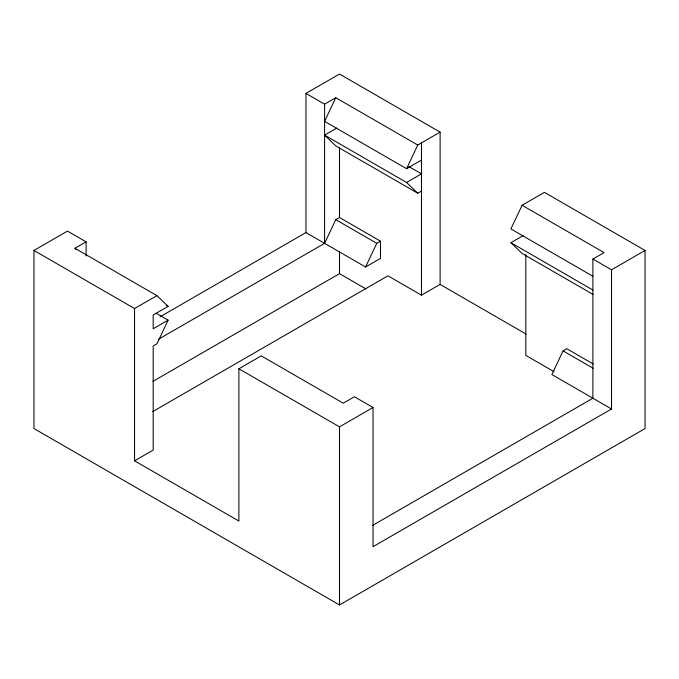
<?xml version="1.0" encoding="UTF-8"?>
<svg xmlns="http://www.w3.org/2000/svg" width="679" height="679" viewBox="0 0 679 679"><rect width="100%" height="100%" fill="white"/><g stroke="black" fill="none" stroke-linecap="round" stroke-linejoin="round"><path stroke-width="1.02" d="M156.255 313.316L168.095 320.149L156.917 343.812L153.191 345.967L153.191 450.067L134.561 460.82L134.561 308.529L33.95 250.449L33.95 428.551L339.5 604.964L645.05 428.551L645.05 250.449L544.439 192.361L522.083 205.27L510.905 228.933L592.886 276.26M526.14 334.085L440.111 284.416L440.111 132.125L417.755 145.034L335.774 97.708L324.596 121.371L406.568 168.698L421.481 160.091M158.58 339.186L324.596 243.337L335.774 219.665L339.5 217.518L380.486 241.181L380.486 258.393L365.582 267L305.966 232.574L160.125 316.779M406.568 168.698L417.755 145.034M365.582 267L376.76 243.337L380.486 241.181M593.217 363.995L566.795 348.743L563.069 350.899L551.891 374.562L611.516 408.987L611.516 269.809L645.05 250.449M33.95 250.449L67.484 231.089L86.114 241.843L86.114 256.017M305.966 232.574L305.966 93.405L339.5 74.036L440.111 132.125M76.43 249.728L74.936 248.293L86.114 241.843M305.966 93.405L324.596 104.159L335.774 97.708M421.481 191.071L417.755 193.226L335.774 145.892L324.596 135.138L336.869 128.051M134.561 308.529L156.917 295.628L168.095 306.382L153.191 314.988L153.191 328.755L168.095 320.149M324.596 135.138L406.568 182.464L421.481 173.858L408.724 166.499M152.987 381.343L339.5 273.654L366.006 288.957M152.733 411.61L387.938 275.81L421.481 295.17L440.111 284.416M134.561 460.82L238.889 521.056L238.889 368.773L261.245 355.864L343.226 403.19L354.404 396.74L373.034 407.493L373.034 546.671L611.516 408.987M593.132 294.482L522.083 253.462L510.905 242.7L523.178 235.613M372.746 525.317L592.886 398.225L592.886 259.055L604.064 252.596L522.083 205.27M238.889 368.773L339.5 426.853L373.034 407.493M592.886 259.055L611.516 269.809M510.905 242.7L592.886 290.035M335.774 219.665L376.76 243.337M563.069 350.899L593.132 368.256M554.047 371.71L525.809 355.406L525.809 254.464M74.936 248.293L156.917 295.628M166.27 305.329L168.095 306.382M406.568 182.464L417.755 193.226M421.481 142.879L421.481 295.17M339.5 147.963L339.5 217.518M339.5 251.561L339.5 273.654M339.5 426.853L339.5 604.964M324.596 104.159L324.596 243.337"/></g></svg>
